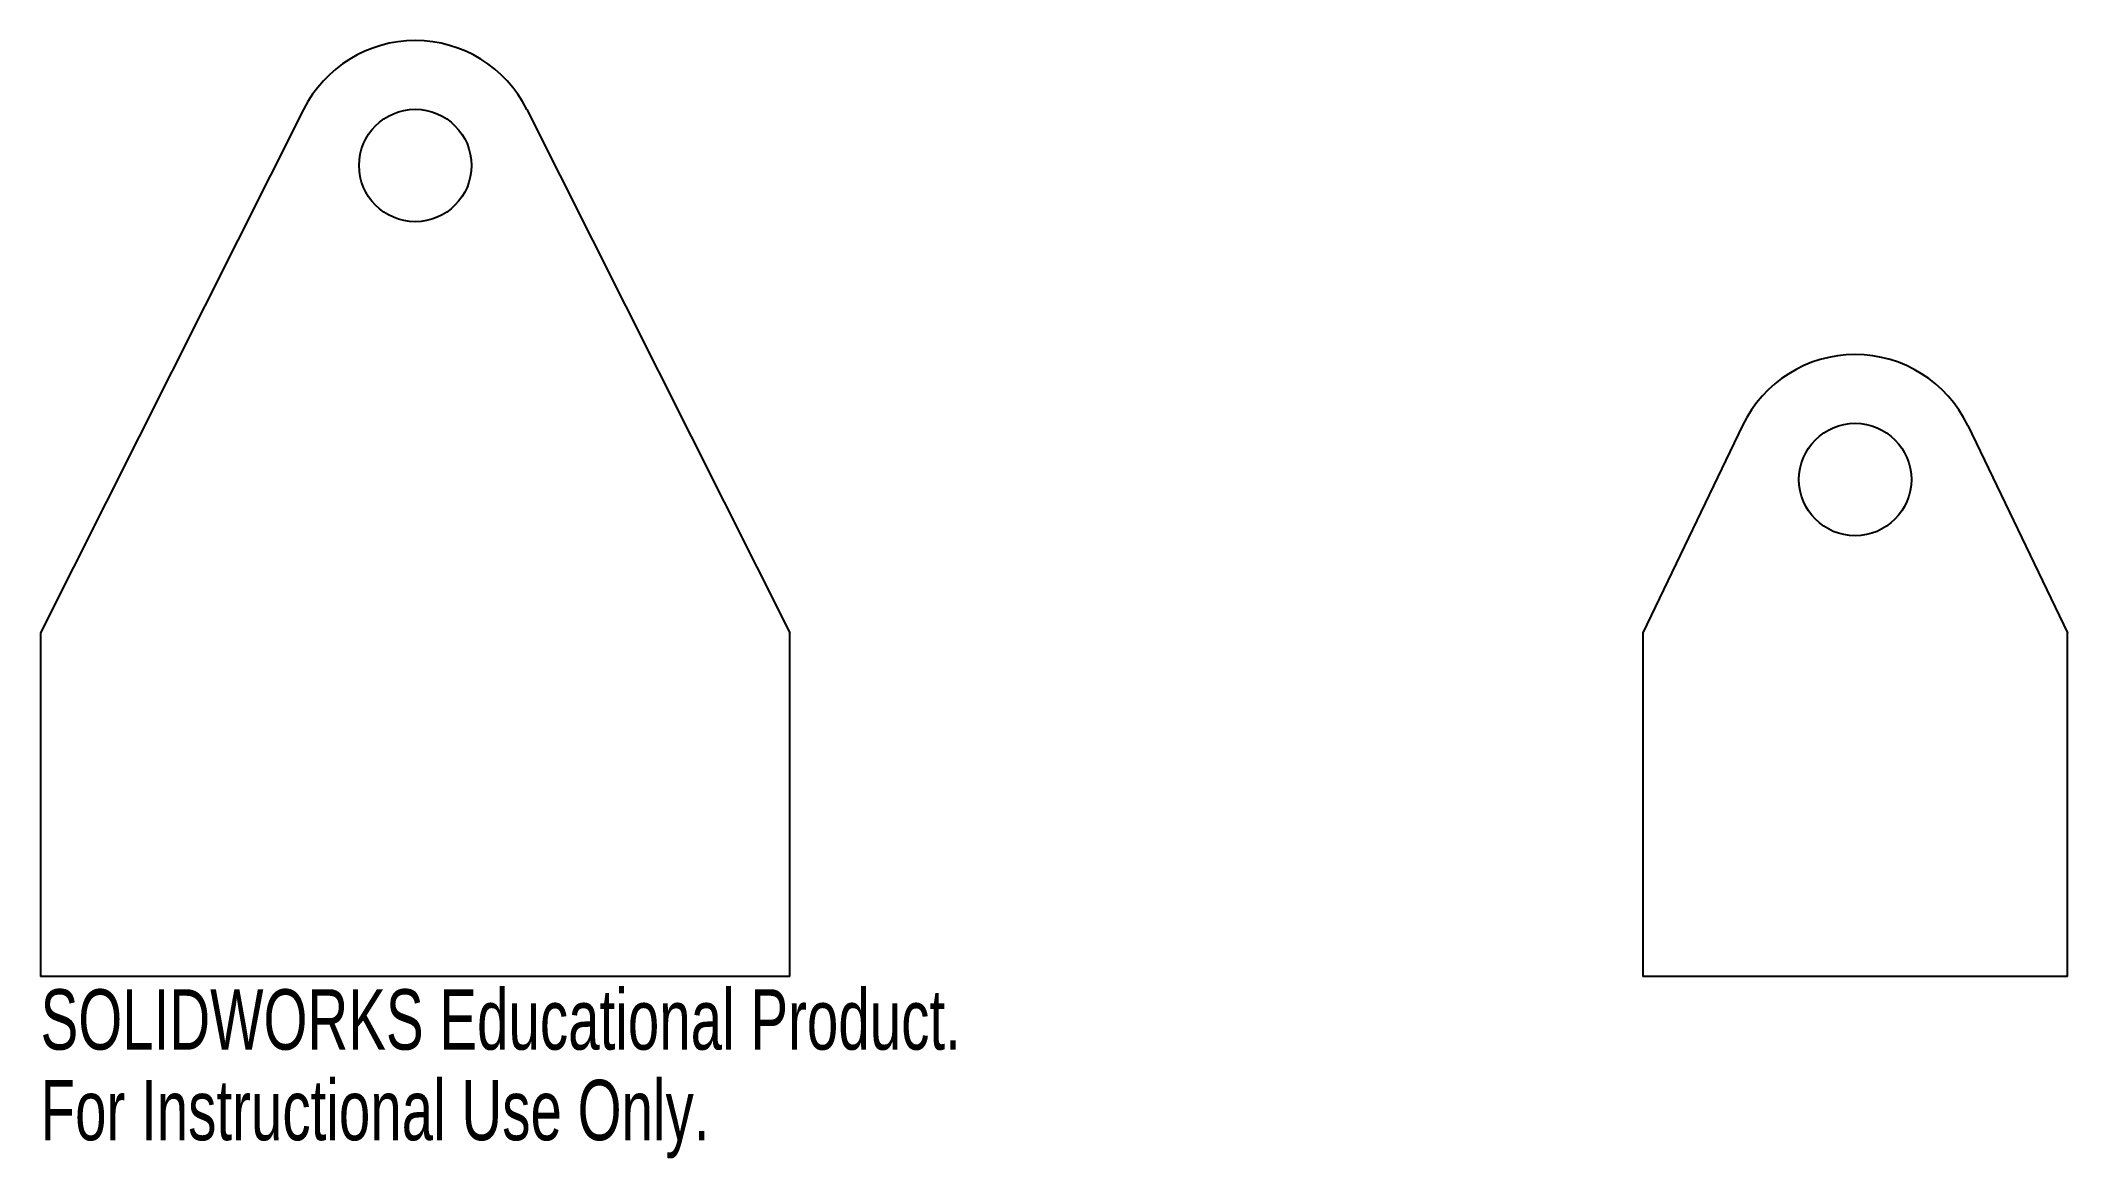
# Model space of a CAD drawing. Header units: millimetres. Extents: x -581 to -419, y -595 to -506.
import ezdxf

# ---------------------------------------------------------------- set-up
doc = ezdxf.new("R2010")
doc.units = ezdxf.units.MM
doc.styles.add('SLDTEXTSTYLE0', font='TXT', dxfattribs={"width": 0.7})

msp = doc.modelspace()

# ---------------------------------------------------------------- linework, layer by layer
at = {"color": 7, "linetype": 'Continuous', "lineweight": 25}
for p, q in [((-560.24, -511.43), (-581.3, -553.34)), ((-542.37, -511.43), (-521.3, -553.34)), ((-445.02, -536.73), (-453.01, -553.34)), ((-427, -536.73), (-419.01, -553.34)), ((-581.3, -553.34), (-581.3, -580.84)), ((-521.3, -580.84), (-521.3, -553.34)), ((-453.01, -553.34), (-453.01, -580.84)), ((-419.01, -580.84), (-419.01, -553.34)), ((-521.3, -580.84), (-581.3, -580.84)), ((-419.01, -580.84), (-453.01, -580.84))]:
    msp.add_line(p, q, dxfattribs=at)
for centre in [(-551.3, -515.92), (-436.01, -541.06)]:
    msp.add_circle(centre, 4.5, dxfattribs=at)
for centre, start, end in [((-551.3, -515.92), 26.6848, 153.3152), ((-436.01, -541.06), 25.6832, 154.3168)]:
    msp.add_arc(centre, 10, start, end, dxfattribs=at)

# ---------------------------------------------------------------- texts
at = {"color": 7, "linetype": 'Continuous', "char_height": 4.8336, "attachment_point": 1, "style": 'SLDTEXTSTYLE0'}
for s, insert in [('SOLIDWORKS Educational Product.', (-581.3, -581.86)), ('For Instructional Use Only.', (-581.3, -589.11))]:
    msp.add_mtext(s, dxfattribs=dict(at, insert=insert))

doc.saveas('drawing.dxf')
